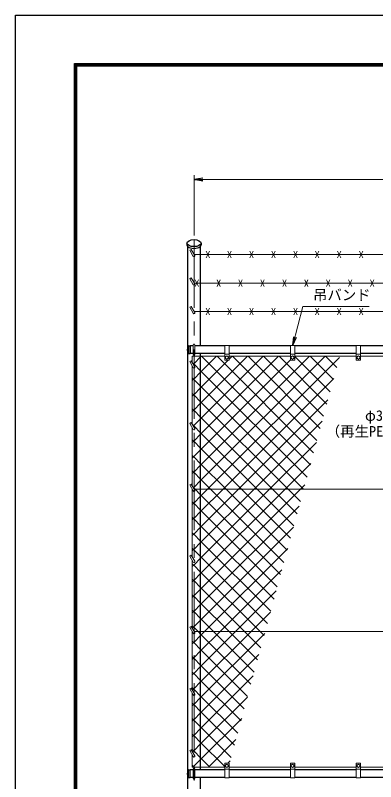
# Model space of a CAD drawing. Units: millimetres, scale not verified. Extents: x -4200 to 4200, y -2970 to 2970.
# Drawn here: x -4200 to -2556, y -530 to 2970 of the extents above; entities that cross this region are included whole.
import ezdxf
from ezdxf.enums import TextEntityAlignment as Align

# ---------------------------------------------------------------- set-up
doc = ezdxf.new("R2010")
doc.units = ezdxf.units.MM
doc.header["$LTSCALE"] = 10
doc.linetypes.add('USER1', pattern=[50.8, 31.75, -6.35, 6.35, -6.35])
for name, color, linetype, lineweight in [('0-0_D-STR1', 1, 'Continuous', 25), ('0-1_D-STR3', 3, 'Continuous', 13), ('0-2_D-BMK', 2, 'USER1', 13), ('0-3_D-STR2', 7, 'Continuous', 13), ('0-4_D-STR-DIM', 7, 'Continuous', 13), ('0-5_0', 7, 'Continuous', 25), ('0-A_D-STR-TXT', 7, 'Continuous', 13), ('0-C_D-TTL', 7, 'Continuous', 25)]:
    doc.layers.add(name, color=color, linetype=linetype, lineweight=lineweight)
doc.styles.add('ＭＳ ゴシック', font='')
doc.styles.get('ＭＳ ゴシック').set_extended_font_data('MS Gothic')

# ---------------------------------------------------------------- blocks, each defined once
blk = doc.blocks.new('_Open')
at = {"layer": '0-5_0'}
blk.add_line((-10, 1.667), (0, 0), dxfattribs=at)
blk.add_lwpolyline([(-10, -1.667), (0, 0), (-10, 0)], dxfattribs=at)

msp = doc.modelspace()

# ---------------------------------------------------------------- linework, layer by layer
at = {"layer": '0-0_D-STR1'}
for p, q in [((-3417.07, 1929.71), (-3417.07, 1921.75)), ((-3352.87, 1929.71), (-3352.87, 1921.75)), ((-3354.72, 1460), (-3354.72, 1916.44)), ((-3410.31, 1460.5), (-3401.97, 1460.5)), ((-3409.97, 1460.5), (-3409.97, 1425.5)), ((-3401.97, 1460.5), (-3401.97, 1425.5)), ((-3388.97, 1460), (-3401.97, 1460)), ((-3244.97, 1460), (-3380.97, 1460)), ((-2944.97, 1460), (-3224.97, 1460)), ((-2644.97, 1460), (-2924.97, 1460)), ((-2344.97, 1460), (-2624.97, 1460)), ((-3410.31, 1425.5), (-3401.97, 1425.5)), ((-3388.97, 1426), (-3401.97, 1426)), ((-3244.97, 1426), (-3380.97, 1426)), ((-3354.72, -476), (-3354.72, 1426)), ((-2944.97, 1426), (-3224.97, 1426)), ((-2644.97, 1426), (-2924.97, 1426)), ((-2344.97, 1426), (-2624.97, 1426)), ((-3410.31, -475.5), (-3401.97, -475.5)), ((-3409.97, -510.5), (-3409.97, -475.5)), ((-3401.97, -510.5), (-3401.97, -475.5)), ((-3388.97, -476), (-3401.97, -476)), ((-3244.97, -476), (-3380.97, -476)), ((-2944.97, -476), (-3224.97, -476)), ((-2644.97, -476), (-2924.97, -476)), ((-2344.97, -476), (-2624.97, -476)), ((-3410.31, -510.5), (-3401.97, -510.5)), ((-3388.97, -510), (-3401.97, -510)), ((-3244.97, -510), (-3380.97, -510)), ((-2944.97, -510), (-3224.97, -510)), ((-2644.97, -510), (-2924.97, -510)), ((-2344.97, -510), (-2624.97, -510))]:
    msp.add_line(p, q, dxfattribs=at)
msp.add_lwpolyline([(-3415.22, 1916.44), (-3415.22, -890), (-3354.72, -890), (-3354.72, -510)], dxfattribs=at)
for centre, radius, start, end in [((-3379.75, 1443), 35.72, 151.52136, 208.47864), ((-3410.31, 1459.5), 1, 90, 147.70173), ((-3410.31, 1426.5), 1, 212.29827, 270), ((-3379.75, -493), 35.72, 151.52136, 208.47864), ((-3410.31, -476.5), 1, 90, 147.70173), ((-3410.31, -509.5), 1, 212.29827, 270)]:
    msp.add_arc(centre, radius, start, end, dxfattribs=at)
msp.add_ellipse((-3384.97, 1929.71), major_axis=(-32.1, 0), ratio=0.494803, dxfattribs=at)
msp.add_ellipse((-3384.97, 1921.75), major_axis=(-32.1, 0), ratio=0.494803, start_param=6.2831853, end_param=9.424778, dxfattribs=at)
at = {"layer": '0-1_D-STR3'}
for p, q in [((-3404.37, 1896.87), (-3397.44, 1900.87)), ((-3404.37, 1896.87), (-3388.44, 1869.29)), ((-3397.44, 1900.87), (-3381.51, 1873.29)), ((-3329.97, 1862.29), (-3314.97, 1892.29)), ((-3329.97, 1892.29), (-3314.97, 1862.29)), ((-3229.97, 1862.29), (-3214.97, 1892.29)), ((-3229.97, 1892.29), (-3214.97, 1862.29)), ((-3129.97, 1862.29), (-3114.97, 1892.29)), ((-3129.97, 1892.29), (-3114.97, 1862.29)), ((-3029.97, 1862.29), (-3014.97, 1892.29)), ((-3029.97, 1892.29), (-3014.97, 1862.29)), ((-2929.97, 1862.29), (-2914.97, 1892.29)), ((-2929.97, 1892.29), (-2914.97, 1862.29)), ((-2829.97, 1862.29), (-2814.97, 1892.29)), ((-2829.97, 1892.29), (-2814.97, 1862.29)), ((-2729.97, 1862.29), (-2714.97, 1892.29)), ((-2729.97, 1892.29), (-2714.97, 1862.29)), ((-2629.97, 1862.29), (-2614.97, 1892.29)), ((-2629.97, 1892.29), (-2614.97, 1862.29)), ((-1593.06, 1877.29), (-3383.82, 1877.29)), ((-3404.37, 1766.97), (-3397.44, 1770.97)), ((-3404.37, 1766.97), (-3388.44, 1739.38)), ((-3397.44, 1770.97), (-3381.51, 1743.38)), ((-3379.97, 1732.38), (-3364.97, 1762.38)), ((-3379.97, 1762.38), (-3364.97, 1732.38)), ((-3279.97, 1732.38), (-3264.97, 1762.38)), ((-3279.97, 1762.38), (-3264.97, 1732.38)), ((-3179.97, 1732.38), (-3164.97, 1762.38)), ((-3179.97, 1762.38), (-3164.97, 1732.38)), ((-3079.97, 1732.38), (-3064.97, 1762.38)), ((-3079.97, 1762.38), (-3064.97, 1732.38)), ((-2979.97, 1732.38), (-2964.97, 1762.38)), ((-2979.97, 1762.38), (-2964.97, 1732.38)), ((-2879.97, 1732.38), (-2864.97, 1762.38)), ((-2879.97, 1762.38), (-2864.97, 1732.38)), ((-2779.97, 1732.38), (-2764.97, 1762.38)), ((-2779.97, 1762.38), (-2764.97, 1732.38)), ((-2679.97, 1732.38), (-2664.97, 1762.38)), ((-2679.97, 1762.38), (-2664.97, 1732.38)), ((-2579.97, 1732.38), (-2564.97, 1762.38)), ((-2579.97, 1762.38), (-2564.97, 1732.38)), ((-1593.06, 1747.38), (-3383.82, 1747.38)), ((-3404.37, 1637.07), (-3397.44, 1641.07)), ((-3404.37, 1637.07), (-3388.44, 1609.48)), ((-3397.44, 1641.07), (-3381.51, 1613.48)), ((-1593.06, 1617.48), (-3383.82, 1617.48)), ((-3329.97, 1602.48), (-3314.97, 1632.48)), ((-3329.97, 1632.48), (-3314.97, 1602.48)), ((-3229.97, 1602.48), (-3214.97, 1632.48)), ((-3229.97, 1632.48), (-3214.97, 1602.48)), ((-3129.97, 1602.48), (-3114.97, 1632.48)), ((-3129.97, 1632.48), (-3114.97, 1602.48)), ((-3029.97, 1602.48), (-3014.97, 1632.48)), ((-3029.97, 1632.48), (-3014.97, 1602.48)), ((-2929.97, 1602.48), (-2914.97, 1632.48)), ((-2929.97, 1632.48), (-2914.97, 1602.48)), ((-2829.97, 1602.48), (-2814.97, 1632.48)), ((-2829.97, 1632.48), (-2814.97, 1602.48)), ((-2729.97, 1602.48), (-2714.97, 1632.48)), ((-2729.97, 1632.48), (-2714.97, 1602.48)), ((-2629.97, 1602.48), (-2614.97, 1632.48)), ((-2629.97, 1632.48), (-2614.97, 1602.48)), ((-3388.97, 1421), (-3388.97, 1465)), ((-3380.97, 1421), (-3380.97, 1465)), ((-3244.97, 1462), (-3244.97, 1397)), ((-3224.97, 1462), (-3244.97, 1462)), ((-3224.97, 1462), (-3224.97, 1397)), ((-2944.97, 1462), (-2944.97, 1397)), ((-2924.97, 1462), (-2944.97, 1462)), ((-2924.97, 1462), (-2924.97, 1397)), ((-2644.97, 1462), (-2644.97, 1397)), ((-2624.97, 1462), (-2644.97, 1462)), ((-2624.97, 1462), (-2624.97, 1397)), ((-3392.97, 1384.86), (-3392.97, 1413)), ((-3392.97, 1413), (-3244.97, 1413)), ((-3224.97, 1422), (-3244.97, 1422)), ((-3241.47, 1410.74), (-3234.97, 1414.5)), ((-3241.47, 1410.74), (-3241.47, 1403.26)), ((-3234.97, 1414.5), (-3228.47, 1410.74)), ((-3228.47, 1410.74), (-3228.47, 1403.26)), ((-3224.97, 1413), (-2944.97, 1413)), ((-2924.97, 1422), (-2944.97, 1422)), ((-2941.47, 1410.74), (-2934.97, 1414.5)), ((-2941.47, 1410.74), (-2941.47, 1403.26)), ((-2934.97, 1414.5), (-2928.47, 1410.74)), ((-2928.47, 1410.74), (-2928.47, 1403.26)), ((-2924.97, 1413), (-2644.97, 1413)), ((-2624.97, 1422), (-2644.97, 1422)), ((-2641.47, 1410.74), (-2634.97, 1414.5)), ((-2641.47, 1410.74), (-2641.47, 1403.26)), ((-2634.97, 1414.5), (-2628.47, 1410.74)), ((-2628.47, 1410.74), (-2628.47, 1403.26)), ((-2624.97, 1413), (-2344.97, 1413)), ((-3404.37, 1388.59), (-3397.44, 1392.59)), ((-3404.37, 1388.59), (-3388.44, 1361)), ((-3397.44, 1392.59), (-3381.51, 1365)), ((-3392.97, 1102.86), (-3392.97, 1368.86)), ((-3226.97, 1395), (-3242.97, 1395)), ((-2926.97, 1395), (-2942.97, 1395)), ((-2626.97, 1395), (-2642.97, 1395)), ((-3404.37, 1106.59), (-3397.44, 1110.59)), ((-3404.37, 1106.59), (-3388.44, 1079)), ((-3397.44, 1110.59), (-3381.51, 1083)), ((-3392.97, 821.86), (-3392.97, 1086.86)), ((-3404.37, 825.59), (-3397.44, 829.59)), ((-3404.37, 825.59), (-3388.44, 798)), ((-3397.44, 829.59), (-3381.51, 802)), ((-3392.97, 496.86), (-3392.97, 805.86)), ((-1593.06, 806), (-3383.82, 806)), ((-3404.37, 500.59), (-3397.44, 504.59)), ((-3404.37, 500.59), (-3388.44, 473)), ((-3397.44, 504.59), (-3381.51, 477)), ((-3392.97, 171.86), (-3392.97, 480.86)), ((-3404.37, 175.59), (-3397.44, 179.59)), ((-3404.37, 175.59), (-3388.44, 148)), ((-3397.44, 179.59), (-3381.51, 152)), ((-3392.97, -109.64), (-3392.97, 155.86)), ((-1593.06, 156), (-3383.82, 156)), ((-3404.37, -105.91), (-3397.44, -101.91)), ((-3397.44, -101.91), (-3381.51, -129.5)), ((-3404.37, -105.91), (-3388.44, -133.5)), ((-3392.97, -391.11), (-3392.97, -125.64)), ((-3404.37, -387.38), (-3397.44, -383.38)), ((-3397.44, -383.38), (-3381.51, -410.97)), ((-3404.37, -387.38), (-3388.44, -414.97)), ((-3392.97, -463), (-3392.97, -407.11)), ((-3244.97, -512), (-3244.97, -447)), ((-3226.97, -445), (-3242.97, -445)), ((-3241.47, -460.74), (-3241.47, -453.26)), ((-3228.47, -460.74), (-3228.47, -453.26)), ((-3224.97, -512), (-3224.97, -447)), ((-2944.97, -512), (-2944.97, -447)), ((-2926.97, -445), (-2942.97, -445)), ((-2941.47, -460.74), (-2941.47, -453.26)), ((-2928.47, -460.74), (-2928.47, -453.26)), ((-2924.97, -512), (-2924.97, -447)), ((-2644.97, -512), (-2644.97, -447)), ((-2626.97, -445), (-2642.97, -445)), ((-2641.47, -460.74), (-2641.47, -453.26)), ((-2628.47, -460.74), (-2628.47, -453.26)), ((-2624.97, -512), (-2624.97, -447)), ((-3392.97, -463), (-3244.97, -463)), ((-3388.97, -515), (-3388.97, -471)), ((-3380.97, -515), (-3380.97, -471)), ((-3224.97, -472), (-3244.97, -472)), ((-3241.47, -460.74), (-3234.97, -464.5)), ((-3234.97, -464.5), (-3228.47, -460.74)), ((-3224.97, -463), (-2944.97, -463)), ((-2924.97, -472), (-2944.97, -472)), ((-2941.47, -460.74), (-2934.97, -464.5)), ((-2934.97, -464.5), (-2928.47, -460.74)), ((-2924.97, -463), (-2644.97, -463)), ((-2624.97, -472), (-2644.97, -472)), ((-2641.47, -460.74), (-2634.97, -464.5)), ((-2634.97, -464.5), (-2628.47, -460.74)), ((-2624.97, -463), (-2344.97, -463)), ((-3224.97, -512), (-3244.97, -512)), ((-2924.97, -512), (-2944.97, -512)), ((-2624.97, -512), (-2644.97, -512))]:
    msp.add_line(p, q, dxfattribs=at)
for points in [[(-3241.47, 1403.26), (-3234.97, 1399.5), (-3228.47, 1403.26)], [(-2941.47, 1403.26), (-2934.97, 1399.5), (-2928.47, 1403.26)], [(-2641.47, 1403.26), (-2634.97, 1399.5), (-2628.47, 1403.26)], [(-3241.47, -453.26), (-3234.97, -449.5), (-3228.47, -453.26)], [(-2941.47, -453.26), (-2934.97, -449.5), (-2928.47, -453.26)], [(-2641.47, -453.26), (-2634.97, -449.5), (-2628.47, -453.26)]]:
    msp.add_lwpolyline(points, dxfattribs=at)
for centre in [(-3234.97, 1407), (-2934.97, 1407), (-2634.97, 1407), (-3234.97, -457), (-2934.97, -457), (-2634.97, -457)]:
    msp.add_circle(centre, 6.49, dxfattribs=at)
for centre, radius, start, end in [((-3384.97, 1871.29), 4, 210, 30), ((-3384.97, 1741.38), 4, 210, 30), ((-3384.97, 1611.48), 4, 210, 30), ((-3384.97, 1465), 4, 0, 180), ((-3384.97, 1421), 4, 180, 0), ((-3384.97, 1363), 4, 210, 30), ((-3242.97, 1397), 2, 180, 270), ((-3226.97, 1397), 2, 270, 0), ((-2942.97, 1397), 2, 180, 270), ((-2926.97, 1397), 2, 270, 0), ((-2642.97, 1397), 2, 180, 270), ((-2626.97, 1397), 2, 270, 0), ((-3384.97, 1081), 4, 210, 30), ((-3384.97, 800), 4, 210, 30), ((-3384.97, 475), 4, 210, 30), ((-3384.97, 150), 4, 210, 30), ((-3384.97, -131.5), 4, 210, 30), ((-3384.97, -412.97), 4, 210, 30), ((-3242.97, -447), 2, 90, 180), ((-3226.97, -447), 2, 0, 90), ((-2942.97, -447), 2, 90, 180), ((-2926.97, -447), 2, 0, 90), ((-2642.97, -447), 2, 90, 180), ((-2626.97, -447), 2, 0, 90), ((-3384.97, -471), 4, 0, 180), ((-3384.97, -515), 4, 180, 0)]:
    msp.add_arc(centre, radius, start, end, dxfattribs=at)
at = {"layer": '0-2_D-BMK'}
msp.add_line((-3384.97, -905), (-3384.97, 1945), dxfattribs=at)
at = {"layer": '0-3_D-STR2'}
for p, q in [((-2854.23, 916.82), (-3350.41, 1413)), ((-3323.14, 806), (-2721.35, 1407.79)), ((-2839.17, 972.47), (-3279.7, 1413)), ((-3224.97, 1399.14), (-3211.11, 1413)), ((-2824.1, 1028.12), (-3208.99, 1413)), ((-2809.04, 1083.77), (-3138.28, 1413)), ((-2793.98, 1139.42), (-3067.57, 1413)), ((-2778.92, 1195.06), (-2996.86, 1413)), ((-2763.86, 1250.71), (-2924.97, 1411.83)), ((-2748.8, 1306.36), (-2855.44, 1413)), ((-2733.74, 1362.01), (-2784.72, 1413)), ((-3384.97, 1306.14), (-3392.97, 1314.14)), ((-3354.72, 1275.89), (-3384.97, 1306.14)), ((-3252.43, 806), (-2747.59, 1310.84)), ((-2884.83, 806), (-3354.72, 1275.89)), ((-3384.97, 1235.43), (-3392.97, 1243.43)), ((-3354.72, 1205.18), (-3384.97, 1235.43)), ((-2955.54, 806), (-3354.72, 1205.18)), ((-3181.72, 806), (-2773.83, 1213.89)), ((-3384.97, 1164.72), (-3392.97, 1172.72)), ((-3354.72, 1134.47), (-3384.97, 1164.72)), ((-3026.25, 806), (-3354.72, 1134.47)), ((-3111.01, 806), (-2800.06, 1116.94)), ((-3384.97, 1023.3), (-3392.97, 1031.3)), ((-3354.72, 993.05), (-3384.97, 1023.3)), ((-3040.3, 806), (-2826.3, 1019.99)), ((-3167.67, 806), (-3354.72, 993.05)), ((-3384.97, 952.59), (-3392.97, 960.59)), ((-3354.72, 922.34), (-3384.97, 952.59)), ((-3238.38, 806), (-3354.72, 922.34)), ((-2969.58, 806), (-2852.54, 923.04)), ((-3384.97, 881.88), (-3392.97, 889.88)), ((-3354.72, 851.63), (-3384.97, 881.88)), ((-3309.1, 806), (-3354.72, 851.63)), ((-3354.72, 774.41), (-3323.14, 806)), ((-3354.72, 703.7), (-3252.43, 806)), ((-3354.72, 632.99), (-3181.72, 806)), ((-3354.72, 562.28), (-3111.01, 806)), ((-3354.72, 491.57), (-3040.3, 806)), ((-3354.72, 420.86), (-2969.58, 806)), ((-3354.72, 350.15), (-2898.87, 806)), ((-2974.72, 471.62), (-3309.1, 806)), ((-2959.66, 527.27), (-3238.38, 806)), ((-2944.59, 582.92), (-3167.67, 806)), ((-2914.47, 694.22), (-3026.25, 806)), ((-2899.41, 749.87), (-2955.54, 806)), ((-2898.87, 806), (-2878.78, 826.09)), ((-2884.35, 805.52), (-2884.83, 806)), ((-3384.97, 744.16), (-3354.72, 774.41)), ((-3384.97, 740.46), (-3392.97, 748.46)), ((-3392.97, 736.16), (-3384.97, 744.16)), ((-3354.72, 710.21), (-3384.97, 740.46)), ((-3384.97, 673.45), (-3354.72, 703.7)), ((-3004.84, 360.32), (-3354.72, 710.21)), ((-3384.97, 669.75), (-3392.97, 677.75)), ((-3392.97, 665.45), (-3384.97, 673.45)), ((-3354.72, 639.5), (-3384.97, 669.75)), ((-3384.97, 602.74), (-3354.72, 632.99)), ((-3019.9, 304.67), (-3354.72, 639.5)), ((-3384.97, 599.04), (-3392.97, 607.04)), ((-3392.97, 594.74), (-3384.97, 602.74)), ((-3354.72, 568.79), (-3384.97, 599.04)), ((-3384.97, 532.03), (-3354.72, 562.28)), ((-3034.96, 249.02), (-3354.72, 568.79)), ((-3384.97, 528.33), (-3392.97, 536.33)), ((-3392.97, 524.03), (-3384.97, 532.03)), ((-3354.72, 498.08), (-3384.97, 528.33)), ((-3336.74, 156), (-2957.5, 535.24)), ((-3384.97, 461.32), (-3354.72, 491.57)), ((-3050.02, 193.37), (-3354.72, 498.08)), ((-3384.97, 457.62), (-3392.97, 465.62)), ((-3392.97, 453.32), (-3384.97, 461.32)), ((-3354.72, 427.37), (-3384.97, 457.62)), ((-3384.97, 390.61), (-3354.72, 420.86)), ((-3083.36, 156), (-3354.72, 427.37)), ((-3266.03, 156), (-2983.74, 438.29)), ((-3384.97, 386.9), (-3392.97, 394.9)), ((-3392.97, 382.61), (-3384.97, 390.61)), ((-3354.72, 356.65), (-3384.97, 386.9)), ((-3384.97, 319.9), (-3354.72, 350.15)), ((-3154.07, 156), (-3354.72, 356.65)), ((-3384.97, 316.19), (-3392.97, 324.19)), ((-3392.97, 311.9), (-3384.97, 319.9)), ((-3354.72, 285.94), (-3384.97, 316.19)), ((-3195.32, 156), (-3009.98, 341.34)), ((-3224.78, 156), (-3354.72, 285.94)), ((-3384.97, 245.48), (-3392.97, 253.48)), ((-3354.72, 215.23), (-3384.97, 245.48)), ((-3295.49, 156), (-3354.72, 215.23)), ((-3354.72, 138.02), (-3336.74, 156)), ((-3354.72, 67.31), (-3266.03, 156)), ((-3354.72, -3.4), (-3195.32, 156)), ((-3354.72, -144.83), (-3062.45, 147.45)), ((-3110.27, -29.22), (-3295.49, 156)), ((-3095.21, 26.43), (-3224.78, 156)), ((-3080.15, 82.08), (-3154.07, 156)), ((-3065.08, 137.72), (-3083.36, 156)), ((-3384.97, 104.06), (-3392.97, 112.06)), ((-3392.97, 99.77), (-3384.97, 107.77)), ((-3384.97, 107.77), (-3354.72, 138.02)), ((-3354.72, 73.81), (-3384.97, 104.06)), ((-3140.39, -140.52), (-3354.72, 73.81)), ((-3384.97, 33.35), (-3392.97, 41.35)), ((-3392.97, 29.06), (-3384.97, 37.06)), ((-3384.97, 37.06), (-3354.72, 67.31)), ((-3354.72, -215.54), (-3088.69, 50.5)), ((-3354.72, 3.1), (-3384.97, 33.35)), ((-3155.45, -196.17), (-3354.72, 3.1)), ((-3384.97, -37.36), (-3392.97, -29.36)), ((-3392.97, -41.65), (-3384.97, -33.65)), ((-3384.97, -33.65), (-3354.72, -3.4)), ((-3354.72, -67.61), (-3384.97, -37.36)), ((-3354.72, -286.25), (-3114.93, -46.45)), ((-3170.51, -251.82), (-3354.72, -67.61)), ((-3384.97, -108.07), (-3392.97, -100.07)), ((-3354.72, -138.32), (-3384.97, -108.07)), ((-3185.57, -307.47), (-3354.72, -138.32)), ((-3384.97, -178.78), (-3392.97, -170.78)), ((-3384.97, -175.08), (-3354.72, -144.83)), ((-3392.97, -183.08), (-3384.97, -175.08)), ((-3354.72, -209.03), (-3384.97, -178.78)), ((-3200.64, -363.12), (-3354.72, -209.03)), ((-3384.97, -249.49), (-3392.97, -241.49)), ((-3384.97, -245.79), (-3354.72, -215.54)), ((-3392.97, -253.79), (-3384.97, -245.79)), ((-3354.72, -279.74), (-3384.97, -249.49)), ((-3215.7, -418.77), (-3354.72, -279.74)), ((-3384.97, -316.5), (-3354.72, -286.25)), ((-3392.97, -324.5), (-3384.97, -316.5)), ((-3319.35, -463), (-3193.65, -337.3)), ((-3230.64, -445), (-3219.89, -434.25)), ((-3248.64, -463), (-3244.97, -459.34))]:
    msp.add_line(p, q, dxfattribs=at)
for points in [[(-3392.97, 1301.85), (-3384.97, 1309.85), (-3354.72, 1340.1), (-3281.82, 1413)], [(-3392.97, 1160.43), (-3384.97, 1168.43), (-3354.72, 1198.68), (-3140.4, 1413)], [(-3392.97, 1019.01), (-3384.97, 1027.01), (-3354.72, 1057.26), (-2998.98, 1413)], [(-3392.97, 877.58), (-3384.97, 885.58), (-3354.72, 915.83), (-2857.56, 1413)], [(-3388.47, 1377.06), (-3384.97, 1380.56), (-3354.72, 1410.81), (-3352.53, 1413)], [(-3388.17, 1094.53), (-3384.97, 1097.72), (-3354.72, 1127.97), (-3069.69, 1413)], [(-3387.49, 812.36), (-3384.97, 814.87), (-3354.72, 845.12), (-2786.85, 1413)], [(-3392.97, 948.3), (-3384.97, 956.3), (-3354.72, 986.55), (-2944.88, 1396.39)], [(-3392.97, 1231.14), (-3384.97, 1239.14), (-3354.72, 1269.39), (-3229.11, 1395)], [(-2869.29, 861.17), (-3354.72, 1346.6), (-3384.97, 1376.85), (-3392.97, 1384.85)], [(-2929.53, 638.57), (-3096.96, 806), (-3354.72, 1063.76), (-3384.97, 1094.01), (-3391.82, 1100.86)], [(-2989.78, 415.97), (-3354.72, 780.92), (-3379.81, 806), (-3384.97, 811.17), (-3389.3, 815.5)], [(-3392.97, 241.19), (-3384.97, 249.19), (-3354.72, 279.44), (-2905.02, 729.14)], [(-3392.47, 170.98), (-3384.97, 178.48), (-3354.72, 208.73), (-2931.26, 632.19)], [(-3391.98, -111.37), (-3384.97, -104.36), (-3354.72, -74.11), (-3124.61, 156), (-3036.21, 244.4)], [(-3125.33, -84.87), (-3354.72, 144.52), (-3366.2, 156), (-3384.97, 174.77), (-3392.97, 182.77)], [(-3391.48, -393.71), (-3384.97, -387.21), (-3354.72, -356.96), (-3141.17, -143.4)], [(-3390.06, -463), (-3384.97, -457.92), (-3354.72, -427.67), (-3167.41, -240.35)], [(-3244.97, -460.2), (-3354.72, -350.45), (-3384.97, -320.2), (-3392.97, -312.2)], [(-3312.89, -463), (-3354.72, -421.16), (-3384.97, -390.91), (-3392.97, -382.91)], [(-3383.6, -463), (-3384.97, -461.62), (-3392.97, -453.62)]]:
    msp.add_lwpolyline(points, dxfattribs=at)
at = {"layer": '0-4_D-STR-DIM'}
for p, q in [((-3384.97, 1965), (-3384.97, 2240)), ((-3344.97, 2220), (-1624.97, 2220))]:
    msp.add_line(p, q, dxfattribs=at)
at = {"layer": '0-A_D-STR-TXT'}
msp.add_lwpolyline([(-2586.09, 1640.77), (-2888.54, 1640.77), (-2934.47, 1463.94)], dxfattribs=at)
at = {"layer": '0-C_D-TTL', "color": 2}
msp.add_lwpolyline([(-4200, 2970), (4200, 2970), (4200, -2970), (-4200, -2970)], close=True, dxfattribs=at)
at = {"layer": '0-C_D-TTL'}
for points in [[(-3930, 2750), (3930, 2750), (3930, -2750), (-3930, -2750)], [(-3927.5, 2747.5), (3927.5, 2747.5), (3927.5, -2747.5), (-3927.5, -2747.5)], [(-3925, 2745), (3925, 2745), (3925, -2745), (-3925, -2745)], [(-3922.5, 2742.5), (3922.5, 2742.5), (3922.5, -2742.5), (-3922.5, -2742.5)], [(-3920, 2740), (3920, 2740), (3920, -2740), (-3920, -2740)]]:
    msp.add_lwpolyline(points, close=True, dxfattribs=at)

# ---------------------------------------------------------------- block references
at = {"layer": '0-4_D-STR-DIM', "xscale": 4, "yscale": 4, "rotation": 180}
msp.add_blockref('_Open', (-3384.97, 2220), dxfattribs=at)
at = {"layer": '0-A_D-STR-TXT', "xscale": 4, "yscale": 4, "rotation": 255.43959}
msp.add_blockref('_Open', (-2934.97, 1462), dxfattribs=at)

# ---------------------------------------------------------------- texts
at = {"layer": '0-A_D-STR-TXT', "style": 'ＭＳ ゴシック'}
for s, p in [('吊バンド', (-2841.93, 1654.62)), ('φ3.2x50mm目', (-2604.99, 1103.97)), ('（再生PET樹脂被覆鉄線）', (-2783.67, 1031.81))]:
    msp.add_text(s, height=48.09, dxfattribs=at).set_placement(p, align=Align.BOTTOM_LEFT)

doc.saveas('drawing.dxf')
